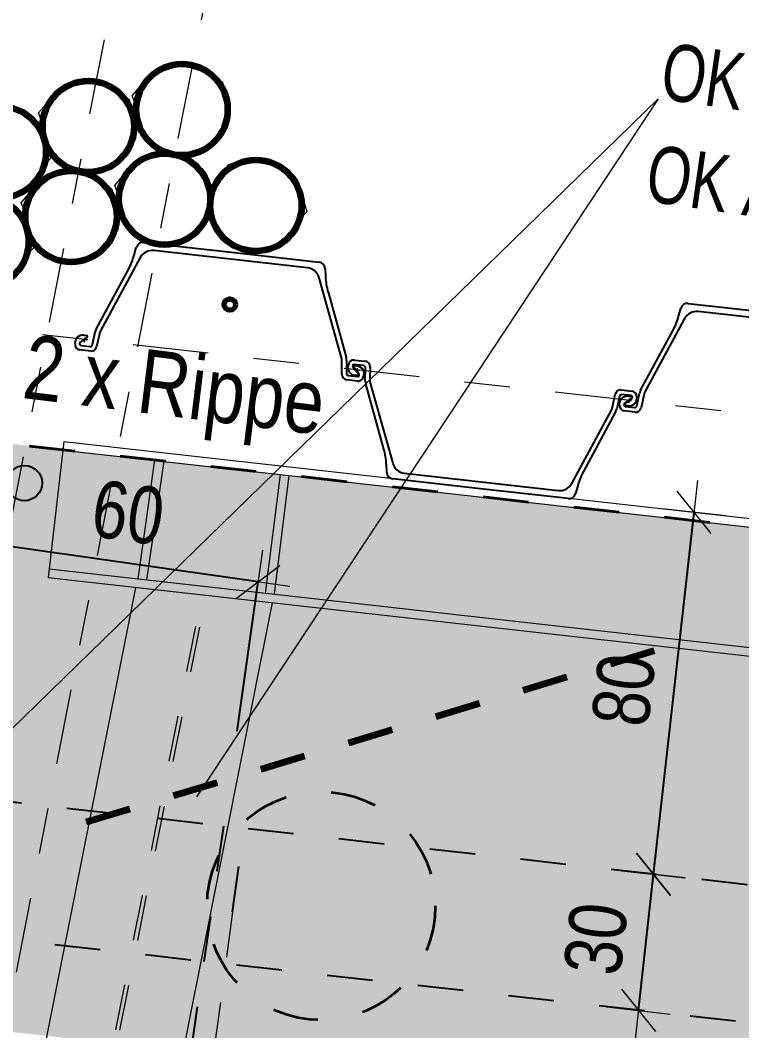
# Model space of a CAD drawing. Header units: metres. Extents: x 2681086.2 to 2681125.9, y 1225431.9 to 1225460.7.
# Drawn here: x 2681096.064 to 2681097.644, y 1225446.319 to 1225448.533 of the extents above; entities that cross this region are included whole.
import ezdxf

# ---------------------------------------------------------------- set-up
doc = ezdxf.new("R2010")
doc.units = ezdxf.units.M
doc.header["$PDMODE"] = 65
for name, pattern in [('ALL_S17', [0.025, 0, -0.025]), ('ALL_S19', [0.075, 0, -0.075]), ('AUSGEZOGEN', [0]), ('MITTE2_S7', [0.55, 0.375, -0.175]), ('PUNKT2_S9', [0.175, 0.075, -0.05, 0, -0.05]), ('STRICHLINIE2_S3', [0.125, 0.075, -0.05]), ('STRICHLINIE_S4', [0.165, 0.125, -0.04]), ('STRICHPUNKT2_S11', [0.245, 0.165, -0.04, 0, -0.04]), ('VERDECKT2_S2', [0.09, 0.05, -0.04])]:
    doc.linetypes.add(name, pattern=pattern)
for name, color, linetype, lineweight in [('__4Kan_Schmutz_proj_Schraffur', 11, 'AUSGEZOGEN', 13), ('AXE', 4, 'MITTE2_S7', 18), ('Beton geschnitten', 8, 'AUSGEZOGEN', 25), ('Beton verdeckt vorne', 252, 'STRICHLINIE_S4', 25), ('Design', 250, 'AUSGEZOGEN', 18), ('Stahl', 252, 'AUSGEZOGEN', 18), ('Standard', 7, 'AUSGEZOGEN', 13), ('Vermassung Schnitte', 7, 'AUSGEZOGEN', 18)]:
    doc.layers.add(name, color=color, linetype=linetype, lineweight=lineweight)
doc.styles.add('ARIAL', font='arial.ttf')
doc.dimstyles.new('DIMSTYLE_6', dxfattribs={"dimtxt": 0.125, "dimasz": 0.14, "dimexe": 0, "dimexo": 0, "dimgap": 0.0625, "dimtad": 2, "dimdec": 1, "dimlfac": 100, "dimrnd": 0.5, "dimzin": 4, "dimdsep": 46, "dimtxsty": 'ARIAL', "dimblk1": 'ALL_ML_STRICH', "dimblk2": 'ALL_ML_STRICH', "dimsah": 1, "dimcen": 0, "dimclrd": 7, "dimclre": 7, "dimclrt": 7, "dimadec": 0, "dimazin": 0, "dimtfac": 1, "dimtdec": 0, "dimtix": 1, "dimtmove": 2, "dimatfit": 3, "dimfxl": 0, "dimtzin": 0, "dimlwd": 0, "dimlwe": 18, "dimarcsym": 0})
doc.dimstyles.new('DIMSTYLE_7', dxfattribs={"dimtxt": 0.125, "dimasz": 0.14, "dimexe": 0, "dimexo": 0, "dimgap": 0.0625, "dimtad": 2, "dimdec": 1, "dimlfac": 100, "dimrnd": 0.5, "dimzin": 4, "dimdsep": 46, "dimtxsty": 'ARIAL', "dimblk1": 'ALL_ML_STRICH', "dimblk2": 'ALL_ML_STRICH', "dimsah": 1, "dimcen": 0, "dimclrd": 7, "dimclre": 7, "dimclrt": 7, "dimadec": 0, "dimazin": 0, "dimtfac": 1, "dimtdec": 0, "dimtix": 1, "dimtmove": 2, "dimatfit": 3, "dimfxl": 0, "dimtvp": 1.2, "dimtzin": 0, "dimlwd": 0, "dimlwe": 18, "dimarcsym": 0})

# ---------------------------------------------------------------- blocks, each defined once
blk = doc.blocks.new('ALL_ML_STRICH')
at = {"color": 0, "linetype": 'ByBlock', "lineweight": -2}
for p, q in [((0, -0.5), (0, 0.5)), ((-0.3, -0.3), (0.3, 0.3)), ((-1, 0), (0.5, 0))]:
    blk.add_line(p, q, dxfattribs=at)
blk = doc.blocks.new('*D27')
at = {"layer": 'DEFPOINTS', "color": 7, "linetype": 'AUSGEZOGEN', "lineweight": 18, "transparency": 16777216}
for p in [(2681097.377, 1225446.67), (2681097.418, 1225446.364), (2681097.426, 1225446.363)]:
    blk.add_point(p, dxfattribs=at)
at = {"layer": 'Vermassung Schnitte', "color": 7, "linetype": 'AUSGEZOGEN', "lineweight": -2, "transparency": 16777216}
for p, q in [((2681097.418, 1225446.364), (2681097.451, 1225446.662)), ((2681097.451, 1225446.662), (2681097.451, 1225446.662)), ((2681097.418, 1225446.364), (2681097.418, 1225446.364))]:
    blk.add_line(p, q, dxfattribs=at)
at = {"layer": 'Vermassung Schnitte', "color": 7, "linetype": 'AUSGEZOGEN', "lineweight": 18, "transparency": 16777216, "xscale": 0.14, "yscale": 0.14, "zscale": 0.14}
for p, rotation in [((2681097.451, 1225446.662), 83.60139999999998), ((2681097.418, 1225446.364), 263.6014000000001)]:
    blk.add_blockref('ALL_ML_STRICH', p, dxfattribs=dict(at, rotation=rotation))
at = {"layer": 'Vermassung Schnitte', "color": 7, "linetype": 'AUSGEZOGEN', "lineweight": 18, "transparency": 16777216, "insert": (2681097.325, 1225446.521), "char_height": 0.125, "width": 0.4, "attachment_point": 5, "rotation": 83.6041, "style": 'ARIAL'}
blk.add_mtext('\\W0.80;\\A1;{\\A1;{30\\H0.082500;\\S^ ;}}', dxfattribs=at)
blk = doc.blocks.new('*D28')
at = {"layer": 'DEFPOINTS', "color": 7, "linetype": 'AUSGEZOGEN', "lineweight": 18, "transparency": 16777216}
for p in [(2681097.266, 1225447.486), (2681097.377, 1225446.67), (2681097.451, 1225446.662)]:
    blk.add_point(p, dxfattribs=at)
at = {"layer": 'Vermassung Schnitte', "color": 7, "linetype": 'AUSGEZOGEN', "lineweight": -2, "transparency": 16777216}
for p, q in [((2681097.451, 1225446.662), (2681097.54, 1225447.455)), ((2681097.54, 1225447.455), (2681097.54, 1225447.455)), ((2681097.451, 1225446.662), (2681097.451, 1225446.662))]:
    blk.add_line(p, q, dxfattribs=at)
at = {"layer": 'Vermassung Schnitte', "color": 7, "linetype": 'AUSGEZOGEN', "lineweight": 18, "transparency": 16777216, "xscale": 0.14, "yscale": 0.14, "zscale": 0.14}
for p, rotation in [((2681097.54, 1225447.455), 83.60139999999998), ((2681097.451, 1225446.662), 263.6014000000001)]:
    blk.add_blockref('ALL_ML_STRICH', p, dxfattribs=dict(at, rotation=rotation))
at = {"layer": 'Vermassung Schnitte', "color": 7, "linetype": 'AUSGEZOGEN', "lineweight": 18, "transparency": 16777216, "insert": (2681097.386, 1225447.066), "char_height": 0.125, "width": 0.4, "attachment_point": 5, "rotation": 83.6041, "style": 'ARIAL'}
blk.add_mtext('\\W0.80;\\A1;{\\A1;{80\\H0.082500;\\S^ ;}}', dxfattribs=at)
blk = doc.blocks.new('COMPLEXOBJECT_74')
at = {"color": 7, "linetype": 'AUSGEZOGEN', "lineweight": 25, "transparency": 33554687}
for p, q in [((296.7198, 448.0464), (296.7245, 448.0635)), ((296.7329, 448.0412), (296.6462, 447.8807)), ((296.6368, 447.8846), (296.7071, 448.0149)), ((297.1382, 448.0172), (297.139, 447.9993)), ((297.1742, 447.8215), (297.1251, 447.9972)), ((297.1444, 447.9659), (297.1842, 447.8232)), ((296.6284, 447.8506), (296.6343, 447.878)), ((296.5905, 447.8523), (296.5914, 447.8598)), ((296.6003, 447.8539), (296.6001, 447.8522)), ((296.6166, 447.8668), (296.6015, 447.856)), ((296.6104, 447.8712), (296.6156, 447.8706)), ((296.6437, 447.874), (296.6377, 447.8458)), ((296.6246, 447.8364), (296.6011, 447.839)), ((296.6027, 447.8489), (296.623, 447.8467)), ((297.1747, 447.7856), (297.1751, 447.8145)), ((297.1851, 447.8162), (297.1848, 447.7882)), ((297.2122, 447.7875), (297.1999, 447.8014)), ((297.2017, 447.8049), (297.2069, 447.8043)), ((297.2229, 447.7889), (297.2221, 447.7815)), ((297.2088, 447.7709), (297.1854, 447.7735)), ((297.1892, 447.7832), (297.2094, 447.7809)), ((297.2128, 447.7835), (297.2129, 447.7852))]:
    blk.add_line(p, q, dxfattribs=at)
for points in [[(296.7407, 448.0745), (296.9328, 448.0529), (297.1249, 448.0314)], [(297.0996, 448.0189), (296.9311, 448.0378), (296.7626, 448.0567)]]:
    blk.add_lwpolyline(points, dxfattribs=at)
for centre, radius, start, end in [((296.739, 448.0596), 0.015, 83.6027, 164.6027), ((296.7592, 448.0269), 0.03, 83.6027, 151.6196), ((296.5752, 448.0862), 0.15, 331.6196, 344.6027), ((297.1232, 448.0165), 0.015, 2.6027, 83.6027), ((297.0962, 447.9891), 0.03, 15.5857, 83.6027), ((297.2889, 448.0062), 0.15, 182.6027, 195.5857), ((296.6588, 447.8727), 0.025, 151.6196, 167.8921), ((296.6682, 447.8688), 0.025, 151.6196, 167.8921), ((296.6013, 447.8586), 0.01, 133.0644, 173.6027), ((296.6082, 447.8513), 0.02, 83.6027, 133.0644), ((296.6033, 447.8535), 0.003, 125.6027, 173.6027), ((296.6154, 447.8685), 0.00213, 305.6027, 83.6027), ((296.6025, 447.851), 0.012, 173.6027, 263.6027), ((296.6031, 447.8519), 0.003, 173.6027, 263.6027), ((296.6236, 447.8516), 0.005, 263.6027, 347.8921), ((296.6259, 447.8483), 0.012, 263.6027, 347.8921), ((297.1501, 447.8148), 0.025, 359.3133, 15.5857), ((297.1601, 447.8165), 0.025, 359.3133, 15.5857), ((297.1898, 447.7881), 0.005, 179.3133, 263.6027), ((297.2015, 447.8028), 0.00213, 83.6027, 221.6027), ((297.2047, 447.7844), 0.02, 34.141, 83.6027), ((297.21, 447.7855), 0.003, 353.6027, 41.6027), ((297.213, 447.7901), 0.01, 353.6027, 34.141), ((297.1867, 447.7855), 0.012, 179.3133, 263.6027), ((297.2102, 447.7828), 0.012, 263.6027, 353.6027), ((297.2098, 447.7839), 0.003, 263.6027, 353.6027)]:
    blk.add_arc(centre, radius, start, end, dxfattribs=at)
blk = doc.blocks.new('COMPLEXOBJECT_92')
at = {"color": 7, "linetype": 'AUSGEZOGEN', "lineweight": 25, "transparency": 33554687}
for p, q in [((296.0099, 447.9506), (296.0333, 447.948)), ((295.9958, 447.9326), (295.9966, 447.94)), ((296.006, 447.938), (296.0058, 447.9363)), ((296.0065, 447.934), (296.0188, 447.9201)), ((296.0295, 447.9384), (296.0093, 447.9406)), ((296.0336, 447.9053), (296.034, 447.9333)), ((296.044, 447.9359), (296.0436, 447.9071)), ((296.017, 447.9166), (296.0118, 447.9172)), ((296.0743, 447.7557), (296.0345, 447.8983)), ((296.0446, 447.9), (296.0936, 447.7244)), ((296.575, 447.8475), (296.5811, 447.8757)), ((296.5941, 447.8851), (296.6176, 447.8825)), ((296.5903, 447.8709), (296.5844, 447.8435)), ((296.616, 447.8726), (296.5957, 447.8749)), ((296.6021, 447.8547), (296.6172, 447.8656)), ((296.6184, 447.8677), (296.6186, 447.8693)), ((296.6282, 447.8692), (296.6273, 447.8618)), ((296.4859, 447.6804), (296.5726, 447.8408)), ((296.5819, 447.8369), (296.5116, 447.7066)), ((296.6083, 447.8503), (296.6031, 447.8509)), ((296.0805, 447.7044), (296.0797, 447.7222)), ((296.4989, 447.6752), (296.4942, 447.658))]:
    blk.add_line(p, q, dxfattribs=at)
for points in [[(296.1191, 447.7026), (296.2876, 447.6837), (296.4561, 447.6648)], [(296.4781, 447.6471), (296.2859, 447.6686), (296.0938, 447.6901)]]:
    blk.add_lwpolyline(points, dxfattribs=at)
for centre, radius, start, end in [((296.0086, 447.9387), 0.012, 83.6027, 173.6027), ((296.032, 447.9361), 0.012, 359.3133, 83.6027), ((296.0057, 447.9315), 0.01, 173.6027, 214.141), ((296.014, 447.9371), 0.02, 214.141, 263.6027), ((296.0088, 447.936), 0.003, 173.6027, 221.6027), ((296.0089, 447.9376), 0.003, 83.6027, 173.6027), ((296.0172, 447.9187), 0.00213, 263.6027, 41.6027), ((296.029, 447.9334), 0.005, 359.3133, 83.6027), ((296.0586, 447.905), 0.025, 179.3133, 195.5857), ((296.0686, 447.9068), 0.025, 179.3133, 195.5857), ((296.5928, 447.8732), 0.012, 83.6027, 167.8921), ((296.6162, 447.8706), 0.012, 353.6027, 83.6027), ((296.5952, 447.8699), 0.005, 83.6027, 167.8921), ((296.6033, 447.853), 0.00213, 125.6027, 263.6027), ((296.6106, 447.8702), 0.02, 263.6027, 313.0644), ((296.6156, 447.8696), 0.003, 353.6027, 83.6027), ((296.6155, 447.868), 0.003, 305.6027, 353.6027), ((296.6174, 447.8629), 0.01, 313.0644, 353.6027), ((296.5506, 447.8527), 0.025, 331.6196, 347.8921), ((296.5599, 447.8488), 0.025, 331.6196, 347.8921), ((295.9298, 447.7154), 0.15, 2.6027, 15.5857), ((296.1225, 447.7324), 0.03, 195.5857, 263.6027), ((296.0955, 447.705), 0.015, 182.6027, 263.6027), ((296.6435, 447.6353), 0.15, 151.6196, 164.6027), ((296.4595, 447.6946), 0.03, 263.6027, 331.6196), ((296.4797, 447.662), 0.015, 263.6027, 344.6027)]:
    blk.add_arc(centre, radius, start, end, dxfattribs=at)
blk = doc.blocks.new('COMPLEXOBJECT_93')
at = {"color": 7, "linetype": 'AUSGEZOGEN', "lineweight": 25, "transparency": 33554687}
for p, q in [((295.5273, 448.1801), (295.532, 448.1972)), ((295.5403, 448.1749), (295.4536, 448.0144)), ((295.4442, 448.0183), (295.5146, 448.1486)), ((295.9457, 448.1509), (295.9465, 448.1331)), ((295.9816, 447.9552), (295.9326, 448.1309)), ((295.9519, 448.0996), (295.9916, 447.9569)), ((295.4359, 447.9843), (295.4418, 448.0117)), ((295.398, 447.986), (295.3989, 447.9935)), ((295.4078, 447.9876), (295.4076, 447.9859)), ((295.4241, 448.0005), (295.409, 447.9897)), ((295.4179, 448.0049), (295.4231, 448.0043)), ((295.4512, 448.0077), (295.4451, 447.9795)), ((295.4321, 447.9701), (295.4086, 447.9727)), ((295.4102, 447.9826), (295.4305, 447.9804)), ((295.9822, 447.9193), (295.9825, 447.9482)), ((295.9926, 447.9499), (295.9922, 447.9219)), ((296.0197, 447.9212), (296.0074, 447.9351)), ((296.0092, 447.9386), (296.0144, 447.938)), ((296.0304, 447.9227), (296.0296, 447.9152)), ((296.0163, 447.9046), (295.9929, 447.9072)), ((295.9967, 447.9169), (296.0169, 447.9146)), ((296.0202, 447.9173), (296.0204, 447.9189))]:
    blk.add_line(p, q, dxfattribs=at)
for points in [[(295.5481, 448.2082), (295.7403, 448.1866), (295.9324, 448.1651)], [(295.9071, 448.1526), (295.7386, 448.1715), (295.5701, 448.1904)]]:
    blk.add_lwpolyline(points, dxfattribs=at)
for centre, radius, start, end in [((295.5465, 448.1933), 0.015, 83.6027, 164.6027), ((295.5667, 448.1606), 0.03, 83.6027, 151.6196), ((295.3826, 448.2199), 0.15, 331.6196, 344.6027), ((295.9307, 448.1502), 0.015, 2.6027, 83.6027), ((295.9037, 448.1228), 0.03, 15.5857, 83.6027), ((296.0963, 448.1399), 0.15, 182.6027, 195.5857), ((295.4662, 448.0064), 0.025, 151.6196, 167.8921), ((295.4756, 448.0025), 0.025, 151.6196, 167.8921), ((295.4099, 447.9847), 0.012, 173.6027, 263.6027), ((295.4088, 447.9923), 0.01, 133.0644, 173.6027), ((295.4156, 447.985), 0.02, 83.6027, 133.0644), ((295.4106, 447.9856), 0.003, 173.6027, 263.6027), ((295.4107, 447.9872), 0.003, 125.6027, 173.6027), ((295.4228, 448.0022), 0.00213, 305.6027, 83.6027), ((295.431, 447.9853), 0.005, 263.6027, 347.8921), ((295.4334, 447.982), 0.012, 263.6027, 347.8921), ((295.9575, 447.9485), 0.025, 359.3133, 15.5857), ((295.9676, 447.9502), 0.025, 359.3133, 15.5857), ((295.9972, 447.9218), 0.005, 179.3133, 263.6027), ((296.0089, 447.9365), 0.00213, 83.6027, 221.6027), ((296.0122, 447.9182), 0.02, 34.141, 83.6027), ((296.0174, 447.9192), 0.003, 353.6027, 41.6027), ((296.0205, 447.9238), 0.01, 353.6027, 34.141), ((295.9942, 447.9192), 0.012, 179.3133, 263.6027), ((296.0176, 447.9165), 0.012, 263.6027, 353.6027), ((296.0173, 447.9176), 0.003, 263.6027, 353.6027)]:
    blk.add_arc(centre, radius, start, end, dxfattribs=at)
blk = doc.blocks.new('*D133')
at = {"layer": 'DEFPOINTS', "color": 7, "linetype": 'AUSGEZOGEN', "lineweight": 18, "transparency": 16777216}
for p in [(2681096.585, 1225447.303), (2681095.932, 1225446.967), (2681096.526, 1225446.883)]:
    blk.add_point(p, dxfattribs=at)
at = {"layer": 'Vermassung Schnitte', "color": 7, "linetype": 'AUSGEZOGEN', "lineweight": -2, "transparency": 16777216}
for p, q in [((2681095.941, 1225447.027), (2681095.992, 1225447.387)), ((2681096.585, 1225447.303), (2681095.992, 1225447.387)), ((2681096.539, 1225446.976), (2681096.585, 1225447.303))]:
    blk.add_line(p, q, dxfattribs=at)
at = {"layer": 'Vermassung Schnitte', "color": 7, "linetype": 'AUSGEZOGEN', "lineweight": 18, "transparency": 16777216, "xscale": 0.14, "yscale": 0.14, "zscale": 0.14}
for p, rotation in [((2681095.992, 1225447.387), 171.9481), ((2681096.585, 1225447.303), 351.9481)]:
    blk.add_blockref('ALL_ML_STRICH', p, dxfattribs=dict(at, rotation=rotation))
at = {"layer": 'Vermassung Schnitte', "color": 7, "linetype": 'AUSGEZOGEN', "lineweight": 18, "transparency": 16777216, "insert": (2681096.3, 1225447.454), "char_height": 0.125, "width": 0.4, "attachment_point": 5, "rotation": 351.9461, "style": 'ARIAL'}
blk.add_mtext('\\W0.80;\\A1;{\\A1;{60\\H0.082500;\\S^ ;}}', dxfattribs=at)

msp = doc.modelspace()

# ---------------------------------------------------------------- hatches: boundary and pattern name
at = {"layer": '__4Kan_Schmutz_proj_Schraffur', "linetype": 'AUSGEZOGEN', "lineweight": 25, "transparency": 33554687}
h = msp.add_hatch(color=254, dxfattribs=at)
h.paths.add_polyline_path([(2681100.281, 1225437.584), (2681101.461, 1225445.709), (2681101.646, 1225446.977), (2681095.608, 1225447.654), (2681095.361, 1225446.394), (2681096.987, 1225446.211), (2681096.011, 1225439.495), (2681093.741, 1225439.824), (2681093.364, 1225438.585)])
h.paths.add_polyline_path([(2681099.475, 1225438.994), (2681097.001, 1225439.352), (2681097.981, 1225446.1), (2681100.467, 1225445.821)], flags=16)
at = {"layer": 'Standard', "linetype": 'AUSGEZOGEN', "lineweight": 40, "transparency": 33554687}
msp.add_hatch(color=94, dxfattribs=at).paths.add_polyline_path([(2681096.067, 1225447.481), (2681096.069, 1225447.481), (2681096.072, 1225447.481), (2681096.074, 1225447.481), (2681096.077, 1225447.481), (2681096.079, 1225447.481), (2681096.081, 1225447.482), (2681096.084, 1225447.482), (2681096.086, 1225447.483), (2681096.088, 1225447.484), (2681096.09, 1225447.485), (2681096.093, 1225447.486), (2681096.095, 1225447.488), (2681096.097, 1225447.489), (2681096.098, 1225447.491), (2681096.1, 1225447.492), (2681096.102, 1225447.494), (2681096.103, 1225447.496), (2681096.105, 1225447.498), (2681096.106, 1225447.5), (2681096.107, 1225447.502), (2681096.108, 1225447.504), (2681096.109, 1225447.506), (2681096.11, 1225447.509), (2681096.11, 1225447.511), (2681096.111, 1225447.514), (2681096.111, 1225447.516), (2681096.111, 1225447.518), (2681096.111, 1225447.521), (2681096.111, 1225447.523), (2681096.111, 1225447.526), (2681096.11, 1225447.528), (2681096.109, 1225447.53), (2681096.109, 1225447.533), (2681096.108, 1225447.535), (2681096.107, 1225447.537), (2681096.105, 1225447.539), (2681096.104, 1225447.541), (2681096.103, 1225447.543), (2681096.101, 1225447.545), (2681096.099, 1225447.547), (2681096.098, 1225447.548), (2681096.096, 1225447.55), (2681096.094, 1225447.551), (2681096.092, 1225447.552), (2681096.09, 1225447.554), (2681096.087, 1225447.555), (2681096.085, 1225447.555), (2681096.083, 1225447.556), (2681096.081, 1225447.557), (2681096.078, 1225447.557), (2681096.076, 1225447.557), (2681096.073, 1225447.558), (2681096.071, 1225447.558), (2681096.069, 1225447.557), (2681096.066, 1225447.557), (2681096.064, 1225447.557), (2681096.061, 1225447.556), (2681096.059, 1225447.555), (2681096.057, 1225447.554), (2681096.055, 1225447.553), (2681096.053, 1225447.552), (2681096.051, 1225447.551), (2681096.049, 1225447.549), (2681096.047, 1225447.548), (2681096.045, 1225447.546), (2681096.043, 1225447.544), (2681096.042, 1225447.542), (2681096.041, 1225447.54), (2681096.039, 1225447.538), (2681096.038, 1225447.536), (2681096.037, 1225447.534), (2681096.036, 1225447.532), (2681096.036, 1225447.529), (2681096.035, 1225447.527), (2681096.035, 1225447.525), (2681096.034, 1225447.522), (2681096.034, 1225447.52), (2681096.034, 1225447.517), (2681096.034, 1225447.515), (2681096.035, 1225447.513), (2681096.035, 1225447.51), (2681096.036, 1225447.508), (2681096.037, 1225447.506), (2681096.037, 1225447.503), (2681096.039, 1225447.501), (2681096.04, 1225447.499), (2681096.041, 1225447.497), (2681096.042, 1225447.495), (2681096.044, 1225447.493), (2681096.046, 1225447.492), (2681096.048, 1225447.49), (2681096.049, 1225447.488), (2681096.051, 1225447.487), (2681096.053, 1225447.486), (2681096.056, 1225447.485), (2681096.058, 1225447.484), (2681096.06, 1225447.483), (2681096.062, 1225447.482), (2681096.065, 1225447.481)])

# ---------------------------------------------------------------- linework, layer by layer
at = {"layer": 'AXE', "color": 52, "linetype": 'AUSGEZOGEN', "transparency": 33554687}
for p, q in [((2681096.21, 1225447.833), (2681096.2, 1225447.834)), ((2681096.2, 1225447.834), (2681096.21, 1225447.833)), ((2681096.204, 1225447.828), (2681096.206, 1225447.838)), ((2681096.206, 1225447.838), (2681096.204, 1225447.828)), ((2681096.796, 1225447.767), (2681096.806, 1225447.766)), ((2681096.806, 1225447.766), (2681096.796, 1225447.767)), ((2681096.802, 1225447.771), (2681096.801, 1225447.761)), ((2681096.801, 1225447.761), (2681096.802, 1225447.771)), ((2681097.403, 1225447.699), (2681097.393, 1225447.7)), ((2681097.393, 1225447.7), (2681097.403, 1225447.699)), ((2681097.397, 1225447.695), (2681097.398, 1225447.704)), ((2681097.398, 1225447.704), (2681097.397, 1225447.695))]:
    msp.add_line(p, q, dxfattribs=at)
at = {"layer": 'Beton geschnitten', "color": 7, "linetype": 'ALL_S17', "lineweight": 25, "transparency": 33554687}
for p, q in [((2681108.389, 1225445.436), (2681095.457, 1225446.886)), ((2681108.363, 1225445.137), (2681096.022, 1225446.521))]:
    msp.add_line(p, q, dxfattribs=at)
at = {"layer": 'Beton verdeckt vorne', "color": 7, "linetype": 'VERDECKT2_S2', "lineweight": 25, "transparency": 33554687}
msp.add_line((2681096.509, 1225446.768), (2681095.391, 1225439.067), dxfattribs=at)
at = {"layer": 'Beton verdeckt vorne', "color": 7, "linetype": 'ALL_S19', "lineweight": 25, "transparency": 33554687}
msp.add_line((2681096.529, 1225446.58), (2681096.554, 1225446.763), dxfattribs=at)
at = {"layer": 'Design', "color": 7, "linetype": 'AUSGEZOGEN', "lineweight": 13, "transparency": 33554687}
for q in [(2681095.972, 1225446.91), (2681096.45, 1225446.832)]:
    msp.add_line((2681097.461, 1225448.361), q, dxfattribs=at)
at = {"layer": 'Design', "color": 7, "linetype": 'ALL_S19', "lineweight": 13, "transparency": 33554687}
msp.add_line((2681096.529, 1225446.58), (2681095.547, 1225439.349), dxfattribs=at)
at = {"layer": 'Design', "color": 7, "linetype": 'VERDECKT2_S2', "lineweight": 13, "transparency": 33554687}
for points in [[(2681096.318, 1225448.345), (2681096.309, 1225448.367), (2681096.326, 1225448.387), (2681096.342, 1225448.405), (2681096.361, 1225448.421), (2681096.385, 1225448.435), (2681096.411, 1225448.437), (2681096.439, 1225448.433), (2681096.466, 1225448.425), (2681096.489, 1225448.412), (2681096.507, 1225448.397), (2681096.513, 1225448.37), (2681096.521, 1225448.346), (2681096.517, 1225448.32), (2681096.51, 1225448.293), (2681096.496, 1225448.271), (2681096.475, 1225448.254), (2681096.448, 1225448.248), (2681096.423, 1225448.241), (2681096.396, 1225448.241), (2681096.372, 1225448.252), (2681096.347, 1225448.26), (2681096.334, 1225448.282), (2681096.325, 1225448.307), (2681096.319, 1225448.332), (2681096.317, 1225448.358), (2681096.327, 1225448.383), (2681096.339, 1225448.407), (2681096.359, 1225448.421), (2681096.376, 1225448.433)], [(2681096.113, 1225448.307), (2681096.104, 1225448.33), (2681096.121, 1225448.35), (2681096.137, 1225448.367), (2681096.156, 1225448.384), (2681096.18, 1225448.397), (2681096.206, 1225448.4), (2681096.234, 1225448.395), (2681096.261, 1225448.387), (2681096.284, 1225448.374), (2681096.302, 1225448.359), (2681096.308, 1225448.333), (2681096.316, 1225448.309), (2681096.312, 1225448.282), (2681096.305, 1225448.255), (2681096.291, 1225448.233), (2681096.27, 1225448.216), (2681096.244, 1225448.21), (2681096.218, 1225448.203), (2681096.191, 1225448.203), (2681096.167, 1225448.214), (2681096.142, 1225448.223), (2681096.129, 1225448.245), (2681096.12, 1225448.27), (2681096.114, 1225448.295), (2681096.112, 1225448.32), (2681096.122, 1225448.345), (2681096.134, 1225448.369), (2681096.154, 1225448.383), (2681096.171, 1225448.395)], [(2681096.115, 1225448.214), (2681096.132, 1225448.232), (2681096.124, 1225448.256), (2681096.117, 1225448.279), (2681096.104, 1225448.301), (2681096.088, 1225448.322), (2681096.065, 1225448.334), (2681096.037, 1225448.341)], [(2681096.057, 1225448.147), (2681096.078, 1225448.162), (2681096.095, 1225448.182), (2681096.11, 1225448.203), (2681096.122, 1225448.226), (2681096.122, 1225448.252), (2681096.119, 1225448.279), (2681096.107, 1225448.299), (2681096.095, 1225448.318)], [(2681096.28, 1225448.148), (2681096.271, 1225448.171), (2681096.288, 1225448.191), (2681096.303, 1225448.209), (2681096.323, 1225448.225), (2681096.346, 1225448.238), (2681096.373, 1225448.241), (2681096.4, 1225448.237), (2681096.428, 1225448.229), (2681096.451, 1225448.216), (2681096.469, 1225448.2), (2681096.475, 1225448.174), (2681096.483, 1225448.15), (2681096.479, 1225448.123), (2681096.472, 1225448.097), (2681096.457, 1225448.074), (2681096.437, 1225448.058), (2681096.41, 1225448.052), (2681096.385, 1225448.045), (2681096.357, 1225448.044), (2681096.334, 1225448.056), (2681096.309, 1225448.064), (2681096.296, 1225448.086), (2681096.287, 1225448.111), (2681096.281, 1225448.136), (2681096.278, 1225448.162), (2681096.289, 1225448.187), (2681096.301, 1225448.21), (2681096.32, 1225448.224), (2681096.338, 1225448.237)], [(2681096.675, 1225448.097), (2681096.692, 1225448.114), (2681096.684, 1225448.139), (2681096.676, 1225448.161), (2681096.664, 1225448.184), (2681096.647, 1225448.205), (2681096.624, 1225448.217), (2681096.597, 1225448.224), (2681096.568, 1225448.226), (2681096.542, 1225448.223), (2681096.519, 1225448.216), (2681096.504, 1225448.194), (2681096.488, 1225448.174), (2681096.482, 1225448.148), (2681096.478, 1225448.12), (2681096.483, 1225448.095), (2681096.496, 1225448.071), (2681096.518, 1225448.056), (2681096.539, 1225448.04), (2681096.564, 1225448.029), (2681096.59, 1225448.031), (2681096.617, 1225448.029), (2681096.637, 1225448.045), (2681096.655, 1225448.065), (2681096.67, 1225448.086), (2681096.682, 1225448.108), (2681096.681, 1225448.135), (2681096.679, 1225448.162), (2681096.666, 1225448.182), (2681096.654, 1225448.2)], [(2681096.075, 1225448.11), (2681096.066, 1225448.133), (2681096.083, 1225448.153), (2681096.098, 1225448.171), (2681096.118, 1225448.187), (2681096.141, 1225448.2), (2681096.168, 1225448.203), (2681096.196, 1225448.199), (2681096.223, 1225448.191), (2681096.246, 1225448.178), (2681096.264, 1225448.163), (2681096.27, 1225448.136), (2681096.278, 1225448.112), (2681096.274, 1225448.086), (2681096.267, 1225448.059), (2681096.253, 1225448.037), (2681096.232, 1225448.02), (2681096.205, 1225448.014), (2681096.18, 1225448.007), (2681096.153, 1225448.006), (2681096.129, 1225448.018), (2681096.104, 1225448.026), (2681096.091, 1225448.048), (2681096.082, 1225448.073), (2681096.076, 1225448.098), (2681096.073, 1225448.124), (2681096.084, 1225448.149), (2681096.096, 1225448.173), (2681096.116, 1225448.187), (2681096.133, 1225448.199)], [(2681096.077, 1225448.018), (2681096.094, 1225448.035), (2681096.086, 1225448.06), (2681096.078, 1225448.082), (2681096.066, 1225448.105), (2681096.05, 1225448.126)], [(2681096.057, 1225447.986), (2681096.072, 1225448.006), (2681096.084, 1225448.029), (2681096.084, 1225448.056), (2681096.081, 1225448.083), (2681096.068, 1225448.103), (2681096.057, 1225448.121)]]:
    msp.add_lwpolyline(points, dxfattribs=at)
at = {"layer": 'Design', "color": 52, "linetype": 'AUSGEZOGEN', "lineweight": 100, "transparency": 33554687}
for centre in [(2681096.418, 1225448.337), (2681096.213, 1225448.3), (2681096.02, 1225448.244), (2681096.38, 1225448.141), (2681096.58, 1225448.127), (2681096.175, 1225448.103), (2681095.982, 1225448.048)]:
    msp.add_circle(centre, 0.1, dxfattribs=at)
at = {"layer": 'Design', "color": 7, "linetype": 'STRICHLINIE2_S3', "lineweight": 35, "transparency": 33554687}
msp.add_circle((2681096.723, 1225446.593), 0.25, dxfattribs=at)
at = {"layer": 'Stahl', "transparency": 33554687}
for p, q in [((2681096.159, 1225447.61), (2681096.125, 1225447.312)), ((2681096.159, 1225447.61), (2681104.319, 1225446.695)), ((2681096.157, 1225447.591), (2681104.317, 1225446.676)), ((2681096.358, 1225447.57), (2681096.321, 1225447.309)), ((2681096.378, 1225447.567), (2681096.34, 1225447.307)), ((2681096.633, 1225447.538), (2681096.6, 1225447.278)), ((2681096.652, 1225447.536), (2681096.62, 1225447.276)), ((2681096.127, 1225447.331), (2681104.287, 1225446.416)), ((2681096.125, 1225447.312), (2681104.285, 1225446.397)), ((2681094.612, 1225438.694), (2681096.317, 1225447.29)), ((2681094.908, 1225438.646), (2681096.616, 1225447.257))]:
    msp.add_line(p, q, dxfattribs=at)
at = {"layer": 'Stahl', "linetype": 'VERDECKT2_S2', "transparency": 33554687}
for p, q in [((2681094.755, 1225438.671), (2681096.462, 1225447.274)), ((2681094.764, 1225438.67), (2681096.471, 1225447.273))]:
    msp.add_line(p, q, dxfattribs=at)
at = {"layer": 'Standard', "color": 94, "linetype": 'VERDECKT2_S2', "lineweight": 40, "transparency": 33554687}
msp.add_line((2681106.121, 1225446.475), (2681095.996, 1225447.61), dxfattribs=at)
at = {"layer": 'Standard', "color": 7, "linetype": 'PUNKT2_S9', "lineweight": 100, "transparency": 33554687}
msp.add_line((2681096.208, 1225446.777), (2681097.521, 1225447.173), dxfattribs=at)
at = {"layer": 'Standard', "color": 132, "linetype": 'AUSGEZOGEN', "lineweight": 70, "transparency": 33554687}
msp.add_circle((2681096.523, 1225447.91), 0.0125, dxfattribs=at)
at = {"layer": 'Standard', "color": 94, "linetype": 'AUSGEZOGEN', "lineweight": 25, "transparency": 33554687}
msp.add_circle((2681096.073, 1225447.519), 0.0385, dxfattribs=at)
at = {"layer": 'Vermassung Schnitte', "color": 7, "linetype": 'STRICHPUNKT2_S11', "lineweight": 18, "transparency": 33554687}
for p, q in [((2681095.153, 1225442.85), (2681096.906, 1225451.879)), ((2681095.346, 1225442.796), (2681097.103, 1225451.841)), ((2681108.49, 1225446.456), (2681095.033, 1225447.965))]:
    msp.add_line(p, q, dxfattribs=at)

# ---------------------------------------------------------------- block references
at = {"color": 7, "linetype": 'AUSGEZOGEN', "lineweight": 25, "transparency": 33554687}
for name in ['COMPLEXOBJECT_93', 'COMPLEXOBJECT_74', 'COMPLEXOBJECT_92']:
    msp.add_blockref(name, (2680800.786, 1224999.838), dxfattribs=at)

# ---------------------------------------------------------------- texts
at = {"layer": 'Stahl', "transparency": 33554687, "insert": (2681096.06, 1225447.664), "char_height": 0.14, "width": 0.7207, "attachment_point": 7, "rotation": 352.9461, "style": 'ARIAL'}
msp.add_mtext('\\W0.80;2 x Rippe', dxfattribs=at)
at = {"layer": 'Standard', "color": 7, "linetype": 'AUSGEZOGEN', "lineweight": 13, "transparency": 33554687, "insert": (2681097.48, 1225448.485), "char_height": 0.125, "width": 1.5446, "attachment_point": 1, "rotation": 351.6973, "line_spacing_factor": 1.0843, "style": 'ARIAL'}
msp.add_mtext('\\A1;{\\fArial|i0|b0;\\H0.125000;\\W0.714286;\\C7;OK Magerbeton = 413.80}\\P{\\fArial|i0|b0;\\H0.125000;\\W0.714286;\\C7;OK Aushub       =  413.70}\\P', dxfattribs=at)

# ---------------------------------------------------------------- dimensions: what is measured, and where the dimension line sits
at = {"layer": 'Vermassung Schnitte', "color": 7, "linetype": 'AUSGEZOGEN', "lineweight": 18, "transparency": 33554687}
for base, p1, p2, angle, dimstyle, picture, middle in [((2681095.992, 1225447.387), (2681096.539, 1225446.976), (2681095.941, 1225447.027), 171.9481, 'DIMSTYLE_6', '*D133', (2681096.3, 1225447.454)), ((2681097.54, 1225447.455), (2681097.451, 1225446.662), (2681097.54, 1225447.455), 83.6014, 'DIMSTYLE_6', '*D28', (2681097.386, 1225447.066)), ((2681097.451, 1225446.662), (2681097.418, 1225446.364), (2681097.451, 1225446.662), 83.6014, 'DIMSTYLE_7', '*D27', (2681097.325, 1225446.521))]:
    dim = msp.add_linear_dim(base=base, p1=p1, p2=p2, angle=angle, dimstyle=dimstyle, override={"dimpost": '<>', "dimclrd": 7, "dimclre": 7, "dimclrt": 7, "dimlwd": 0, "dimlwe": 18}, dxfattribs=at)
    dim.commit()
    dim.dimension.update_dxf_attribs({"geometry": picture, "text_midpoint": middle, "dimtype": 160})

doc.saveas('drawing.dxf')
